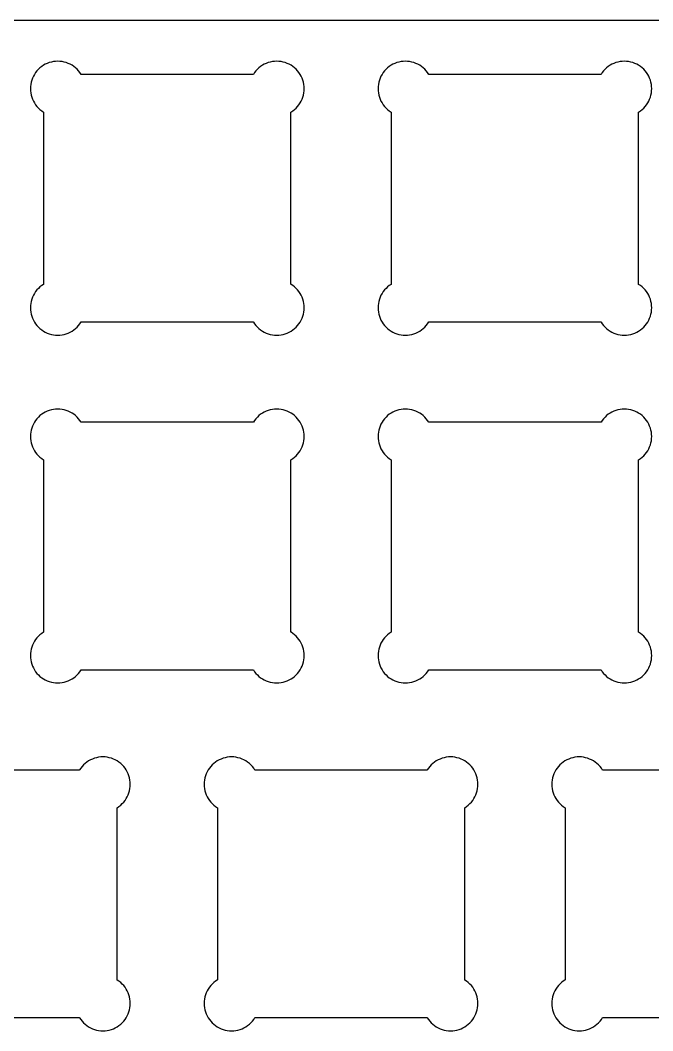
# Model space of a CAD drawing. Extents: x 0 to 305, y 0 to 115.
# Drawn here: x 154.1 to 188.8, y 59.6 to 115 of the extents above; entities that cross this region are included whole.
import ezdxf

# ---------------------------------------------------------------- set-up
doc = ezdxf.new("R2010")
doc.units = 0
doc.layers.get('0').update_dxf_attribs({"linetype": 'CONTINUOUS'})

msp = doc.modelspace()

# ---------------------------------------------------------------- linework, layer by layer
at = {"color": 0}
for p, q in [((0.01929, 114.986), (305.268, 114.986)), ((155.193, 112.378), (155.108, 112.298)), ((155.287, 112.451), (155.193, 112.378)), ((155.385, 112.517), (155.287, 112.451)), ((155.487, 112.573), (155.385, 112.517)), ((155.594, 112.623), (155.487, 112.573)), ((155.704, 112.664), (155.594, 112.623)), ((155.818, 112.696), (155.704, 112.664)), ((155.933, 112.718), (155.818, 112.696)), ((156.051, 112.733), (155.933, 112.718)), ((156.168, 112.737), (156.051, 112.733)), ((156.286, 112.733), (156.168, 112.737)), ((156.403, 112.718), (156.286, 112.733)), ((156.519, 112.696), (156.403, 112.718)), ((156.632, 112.664), (156.519, 112.696)), ((156.742, 112.623), (156.632, 112.664)), ((156.848, 112.573), (156.742, 112.623)), ((156.952, 112.517), (156.848, 112.573)), ((157.05, 112.451), (156.952, 112.517)), ((157.143, 112.378), (157.05, 112.451)), ((157.229, 112.298), (157.143, 112.378)), ((167.193, 112.378), (167.108, 112.298)), ((167.287, 112.451), (167.193, 112.378)), ((167.385, 112.517), (167.287, 112.451)), ((167.487, 112.573), (167.385, 112.517)), ((167.594, 112.623), (167.487, 112.573)), ((167.705, 112.664), (167.594, 112.623)), ((167.817, 112.696), (167.705, 112.664)), ((167.933, 112.718), (167.817, 112.696)), ((168.05, 112.733), (167.933, 112.718)), ((168.167, 112.737), (168.05, 112.733)), ((168.286, 112.733), (168.167, 112.737)), ((168.403, 112.718), (168.286, 112.733)), ((168.519, 112.696), (168.403, 112.718)), ((168.632, 112.664), (168.519, 112.696)), ((168.742, 112.623), (168.632, 112.664)), ((168.848, 112.573), (168.742, 112.623)), ((168.952, 112.517), (168.848, 112.573)), ((169.049, 112.451), (168.952, 112.517)), ((169.143, 112.378), (169.049, 112.451)), ((169.229, 112.298), (169.143, 112.378)), ((174.243, 112.378), (174.158, 112.298)), ((174.337, 112.451), (174.243, 112.378)), ((174.435, 112.517), (174.337, 112.451)), ((174.537, 112.573), (174.435, 112.517)), ((174.644, 112.623), (174.537, 112.573)), ((174.754, 112.664), (174.644, 112.623)), ((174.868, 112.696), (174.754, 112.664)), ((174.983, 112.718), (174.868, 112.696)), ((175.101, 112.733), (174.983, 112.718)), ((175.218, 112.737), (175.101, 112.733)), ((175.336, 112.733), (175.218, 112.737)), ((175.453, 112.718), (175.336, 112.733)), ((175.569, 112.696), (175.453, 112.718)), ((175.682, 112.664), (175.569, 112.696)), ((175.792, 112.623), (175.682, 112.664)), ((175.898, 112.573), (175.792, 112.623)), ((176.002, 112.517), (175.898, 112.573)), ((176.1, 112.451), (176.002, 112.517)), ((176.193, 112.378), (176.1, 112.451)), ((176.279, 112.298), (176.193, 112.378)), ((186.243, 112.378), (186.158, 112.298)), ((186.337, 112.451), (186.243, 112.378)), ((186.435, 112.517), (186.337, 112.451)), ((186.537, 112.573), (186.435, 112.517)), ((186.644, 112.623), (186.537, 112.573)), ((186.755, 112.664), (186.644, 112.623)), ((186.867, 112.696), (186.755, 112.664)), ((186.983, 112.718), (186.867, 112.696)), ((187.1, 112.733), (186.983, 112.718)), ((187.217, 112.737), (187.1, 112.733)), ((187.336, 112.733), (187.217, 112.737)), ((187.453, 112.718), (187.336, 112.733)), ((187.569, 112.696), (187.453, 112.718)), ((187.682, 112.664), (187.569, 112.696)), ((187.792, 112.623), (187.682, 112.664)), ((187.898, 112.573), (187.792, 112.623)), ((188.002, 112.517), (187.898, 112.573)), ((188.099, 112.451), (188.002, 112.517)), ((188.193, 112.378), (188.099, 112.451)), ((188.279, 112.298), (188.193, 112.378)), ((154.783, 111.811), (154.741, 111.701)), ((154.832, 111.919), (154.783, 111.811)), ((154.889, 112.021), (154.832, 111.919)), ((154.955, 112.118), (154.889, 112.021)), ((155.028, 112.212), (154.955, 112.118)), ((155.108, 112.298), (155.028, 112.212)), ((157.309, 112.212), (157.229, 112.298)), ((157.382, 112.118), (157.309, 112.212)), ((157.452, 112.013), (157.382, 112.118)), ((166.885, 112.013), (157.452, 112.013)), ((166.889, 112.021), (166.885, 112.013)), ((166.955, 112.118), (166.889, 112.021)), ((167.028, 112.212), (166.955, 112.118)), ((167.108, 112.298), (167.028, 112.212)), ((169.309, 112.212), (169.229, 112.298)), ((169.382, 112.118), (169.309, 112.212)), ((169.446, 112.021), (169.382, 112.118)), ((169.505, 111.919), (169.446, 112.021)), ((169.554, 111.811), (169.505, 111.919)), ((169.595, 111.701), (169.554, 111.811)), ((173.833, 111.811), (173.791, 111.701)), ((173.882, 111.919), (173.833, 111.811)), ((173.939, 112.021), (173.882, 111.919)), ((174.005, 112.118), (173.939, 112.021)), ((174.078, 112.212), (174.005, 112.118)), ((174.158, 112.298), (174.078, 112.212)), ((176.359, 112.212), (176.279, 112.298)), ((176.432, 112.118), (176.359, 112.212)), ((176.502, 112.013), (176.432, 112.118)), ((185.935, 112.013), (176.502, 112.013)), ((185.939, 112.021), (185.935, 112.013)), ((186.005, 112.118), (185.939, 112.021)), ((186.078, 112.212), (186.005, 112.118)), ((186.158, 112.298), (186.078, 112.212)), ((188.359, 112.212), (188.279, 112.298)), ((188.432, 112.118), (188.359, 112.212)), ((188.496, 112.021), (188.432, 112.118)), ((188.555, 111.919), (188.496, 112.021)), ((188.604, 111.811), (188.555, 111.919)), ((188.645, 111.701), (188.604, 111.811)), ((154.672, 111.355), (154.668, 111.238)), ((154.687, 111.472), (154.672, 111.355)), ((154.71, 111.588), (154.687, 111.472)), ((154.741, 111.701), (154.71, 111.588)), ((169.627, 111.588), (169.595, 111.701)), ((169.65, 111.472), (169.627, 111.588)), ((169.664, 111.355), (169.65, 111.472)), ((169.668, 111.238), (169.664, 111.355)), ((173.722, 111.355), (173.718, 111.238)), ((173.737, 111.472), (173.722, 111.355)), ((173.76, 111.588), (173.737, 111.472)), ((173.791, 111.701), (173.76, 111.588)), ((188.677, 111.588), (188.645, 111.701)), ((188.7, 111.472), (188.677, 111.588)), ((188.714, 111.355), (188.7, 111.472)), ((188.718, 111.238), (188.714, 111.355)), ((154.668, 111.238), (154.672, 111.119)), ((154.672, 111.119), (154.687, 111.002)), ((154.687, 111.002), (154.71, 110.887)), ((154.71, 110.887), (154.741, 110.774)), ((154.741, 110.774), (154.783, 110.663)), ((169.554, 110.663), (169.595, 110.774)), ((169.595, 110.774), (169.627, 110.887)), ((169.627, 110.887), (169.65, 111.002)), ((169.65, 111.002), (169.664, 111.119)), ((169.664, 111.119), (169.668, 111.238)), ((173.718, 111.238), (173.722, 111.119)), ((173.722, 111.119), (173.737, 111.002)), ((173.737, 111.002), (173.76, 110.887)), ((173.76, 110.887), (173.791, 110.774)), ((173.791, 110.774), (173.833, 110.663)), ((188.604, 110.663), (188.645, 110.774)), ((188.645, 110.774), (188.677, 110.887)), ((188.677, 110.887), (188.7, 111.002)), ((188.7, 111.002), (188.714, 111.119)), ((188.714, 111.119), (188.718, 111.238)), ((154.783, 110.663), (154.832, 110.557)), ((154.832, 110.557), (154.889, 110.454)), ((154.889, 110.454), (154.955, 110.356)), ((154.955, 110.356), (155.028, 110.262)), ((155.028, 110.262), (155.108, 110.177)), ((155.108, 110.177), (155.193, 110.097)), ((169.143, 110.097), (169.229, 110.177)), ((169.229, 110.177), (169.309, 110.262)), ((169.309, 110.262), (169.382, 110.356)), ((169.382, 110.356), (169.446, 110.454)), ((169.446, 110.454), (169.505, 110.557)), ((169.505, 110.557), (169.554, 110.663)), ((173.833, 110.663), (173.882, 110.557)), ((173.882, 110.557), (173.939, 110.454)), ((173.939, 110.454), (174.005, 110.356)), ((174.005, 110.356), (174.078, 110.262)), ((174.078, 110.262), (174.158, 110.177)), ((174.158, 110.177), (174.243, 110.097)), ((188.193, 110.097), (188.279, 110.177)), ((188.279, 110.177), (188.359, 110.262)), ((188.359, 110.262), (188.432, 110.356)), ((188.432, 110.356), (188.496, 110.454)), ((188.496, 110.454), (188.555, 110.557)), ((188.555, 110.557), (188.604, 110.663)), ((155.193, 110.097), (155.287, 110.024)), ((155.287, 110.024), (155.393, 109.954)), ((155.393, 109.954), (155.393, 100.521)), ((168.944, 109.954), (169.049, 110.024)), ((168.944, 100.521), (168.944, 109.954)), ((169.049, 110.024), (169.143, 110.097)), ((174.243, 110.097), (174.337, 110.024)), ((174.337, 110.024), (174.443, 109.954)), ((174.443, 109.954), (174.443, 100.521)), ((187.994, 109.954), (188.099, 110.024)), ((187.994, 100.521), (187.994, 109.954)), ((188.099, 110.024), (188.193, 110.097)), ((155.028, 100.212), (154.955, 100.119)), ((155.108, 100.298), (155.028, 100.212)), ((155.193, 100.378), (155.108, 100.298)), ((155.287, 100.451), (155.193, 100.378)), ((155.385, 100.517), (155.287, 100.451)), ((155.393, 100.521), (155.385, 100.517)), ((168.952, 100.517), (168.944, 100.521)), ((169.049, 100.451), (168.952, 100.517)), ((169.143, 100.378), (169.049, 100.451)), ((169.229, 100.298), (169.143, 100.378)), ((169.309, 100.212), (169.229, 100.298)), ((169.382, 100.119), (169.309, 100.212)), ((174.078, 100.212), (174.005, 100.119)), ((174.158, 100.298), (174.078, 100.212)), ((174.243, 100.378), (174.158, 100.298)), ((174.337, 100.451), (174.243, 100.378)), ((174.435, 100.517), (174.337, 100.451)), ((174.443, 100.521), (174.435, 100.517)), ((188.002, 100.517), (187.994, 100.521)), ((188.099, 100.451), (188.002, 100.517)), ((188.193, 100.378), (188.099, 100.451)), ((188.279, 100.298), (188.193, 100.378)), ((188.359, 100.212), (188.279, 100.298)), ((188.432, 100.119), (188.359, 100.212)), ((154.741, 99.701), (154.71, 99.5881)), ((154.783, 99.8114), (154.741, 99.701)), ((154.832, 99.9187), (154.783, 99.8114)), ((154.889, 100.021), (154.832, 99.9187)), ((154.955, 100.119), (154.889, 100.021)), ((169.446, 100.021), (169.382, 100.119)), ((169.505, 99.9187), (169.446, 100.021)), ((169.554, 99.8114), (169.505, 99.9187)), ((169.595, 99.701), (169.554, 99.8114)), ((169.627, 99.5881), (169.595, 99.701)), ((173.791, 99.701), (173.76, 99.5881)), ((173.833, 99.8114), (173.791, 99.701)), ((173.882, 99.9187), (173.833, 99.8114)), ((173.939, 100.021), (173.882, 99.9187)), ((174.005, 100.119), (173.939, 100.021)), ((188.496, 100.021), (188.432, 100.119)), ((188.555, 99.9187), (188.496, 100.021)), ((188.604, 99.8114), (188.555, 99.9187)), ((188.645, 99.701), (188.604, 99.8114)), ((188.677, 99.5881), (188.645, 99.701)), ((154.672, 99.3553), (154.668, 99.2382)), ((154.668, 99.2382), (154.672, 99.1196)), ((154.687, 99.4724), (154.672, 99.3553)), ((154.672, 99.1196), (154.687, 99.0025)), ((154.71, 99.5881), (154.687, 99.4724)), ((169.65, 99.4724), (169.627, 99.5881)), ((169.664, 99.3553), (169.65, 99.4724)), ((169.65, 99.0025), (169.664, 99.1196)), ((169.668, 99.2382), (169.664, 99.3553)), ((169.664, 99.1196), (169.668, 99.2382)), ((173.722, 99.3553), (173.718, 99.2382)), ((173.718, 99.2382), (173.722, 99.1196)), ((173.737, 99.4724), (173.722, 99.3553)), ((173.722, 99.1196), (173.737, 99.0025)), ((173.76, 99.5881), (173.737, 99.4724)), ((188.7, 99.4724), (188.677, 99.5881)), ((188.714, 99.3553), (188.7, 99.4724)), ((188.7, 99.0025), (188.714, 99.1196)), ((188.718, 99.2382), (188.714, 99.3553)), ((188.714, 99.1196), (188.718, 99.2382)), ((154.687, 99.0025), (154.71, 98.8868)), ((154.71, 98.8868), (154.741, 98.7735)), ((154.741, 98.7735), (154.783, 98.6635)), ((154.783, 98.6635), (154.832, 98.5573)), ((154.832, 98.5573), (154.889, 98.4539)), ((169.446, 98.4539), (169.505, 98.5573)), ((169.505, 98.5573), (169.554, 98.6635)), ((169.554, 98.6635), (169.595, 98.7735)), ((169.595, 98.7735), (169.627, 98.8868)), ((169.627, 98.8868), (169.65, 99.0025)), ((173.737, 99.0025), (173.76, 98.8868)), ((173.76, 98.8868), (173.791, 98.7735)), ((173.791, 98.7735), (173.833, 98.6635)), ((173.833, 98.6635), (173.882, 98.5573)), ((173.882, 98.5573), (173.939, 98.4539)), ((188.496, 98.4539), (188.555, 98.5573)), ((188.555, 98.5573), (188.604, 98.6635)), ((188.604, 98.6635), (188.645, 98.7735)), ((188.645, 98.7735), (188.677, 98.8868)), ((188.677, 98.8868), (188.7, 99.0025)), ((154.889, 98.4539), (154.955, 98.3562)), ((154.955, 98.3562), (155.028, 98.2624)), ((155.028, 98.2624), (155.108, 98.177)), ((155.108, 98.177), (155.193, 98.0969)), ((155.193, 98.0969), (155.287, 98.0239)), ((155.287, 98.0239), (155.385, 97.9593)), ((156.952, 97.9593), (157.05, 98.0239)), ((157.05, 98.0239), (157.143, 98.0969)), ((157.143, 98.0969), (157.229, 98.177)), ((157.229, 98.177), (157.309, 98.2624)), ((157.309, 98.2624), (157.382, 98.3562)), ((157.382, 98.3562), (157.452, 98.462)), ((157.452, 98.462), (166.885, 98.462)), ((166.885, 98.462), (166.889, 98.4539)), ((166.889, 98.4539), (166.955, 98.3562)), ((166.955, 98.3562), (167.028, 98.2624)), ((167.028, 98.2624), (167.108, 98.177)), ((167.108, 98.177), (167.193, 98.0969)), ((167.193, 98.0969), (167.287, 98.0239)), ((167.287, 98.0239), (167.385, 97.9593)), ((168.952, 97.9593), (169.049, 98.0239)), ((169.049, 98.0239), (169.143, 98.0969)), ((169.143, 98.0969), (169.229, 98.177)), ((169.229, 98.177), (169.309, 98.2624)), ((169.309, 98.2624), (169.382, 98.3562)), ((169.382, 98.3562), (169.446, 98.4539)), ((173.939, 98.4539), (174.005, 98.3562)), ((174.005, 98.3562), (174.078, 98.2624)), ((174.078, 98.2624), (174.158, 98.177)), ((174.158, 98.177), (174.243, 98.0969)), ((174.243, 98.0969), (174.337, 98.0239)), ((174.337, 98.0239), (174.435, 97.9593)), ((176.002, 97.9593), (176.1, 98.0239)), ((176.1, 98.0239), (176.193, 98.0969)), ((176.193, 98.0969), (176.279, 98.177)), ((176.279, 98.177), (176.359, 98.2624)), ((176.359, 98.2624), (176.432, 98.3562)), ((176.432, 98.3562), (176.502, 98.462)), ((176.502, 98.462), (185.935, 98.462)), ((185.935, 98.462), (185.939, 98.4539)), ((185.939, 98.4539), (186.005, 98.3562)), ((186.005, 98.3562), (186.078, 98.2624)), ((186.078, 98.2624), (186.158, 98.177)), ((186.158, 98.177), (186.243, 98.0969)), ((186.243, 98.0969), (186.337, 98.0239)), ((186.337, 98.0239), (186.435, 97.9593)), ((188.002, 97.9593), (188.099, 98.0239)), ((188.099, 98.0239), (188.193, 98.0969)), ((188.193, 98.0969), (188.279, 98.177)), ((188.279, 98.177), (188.359, 98.2624)), ((188.359, 98.2624), (188.432, 98.3562)), ((188.432, 98.3562), (188.496, 98.4539)), ((155.385, 97.9593), (155.487, 97.9015)), ((155.487, 97.9015), (155.594, 97.8517)), ((155.594, 97.8517), (155.704, 97.8105)), ((155.704, 97.8105), (155.818, 97.7787)), ((155.818, 97.7787), (155.933, 97.7554)), ((155.933, 97.7554), (156.051, 97.7417)), ((156.051, 97.7417), (156.168, 97.7374)), ((156.168, 97.7374), (156.286, 97.7417)), ((156.286, 97.7417), (156.403, 97.7554)), ((156.403, 97.7554), (156.519, 97.7787)), ((156.519, 97.7787), (156.632, 97.8105)), ((156.632, 97.8105), (156.742, 97.8517)), ((156.742, 97.8517), (156.848, 97.9015)), ((156.848, 97.9015), (156.952, 97.9593)), ((167.385, 97.9593), (167.487, 97.9015)), ((167.487, 97.9015), (167.594, 97.8517)), ((167.594, 97.8517), (167.705, 97.8105)), ((167.705, 97.8105), (167.817, 97.7787)), ((167.817, 97.7787), (167.933, 97.7554)), ((167.933, 97.7554), (168.05, 97.7417)), ((168.05, 97.7417), (168.167, 97.7374)), ((168.167, 97.7374), (168.286, 97.7417)), ((168.286, 97.7417), (168.403, 97.7554)), ((168.403, 97.7554), (168.519, 97.7787)), ((168.519, 97.7787), (168.632, 97.8105)), ((168.632, 97.8105), (168.742, 97.8517)), ((168.742, 97.8517), (168.848, 97.9015)), ((168.848, 97.9015), (168.952, 97.9593)), ((174.435, 97.9593), (174.537, 97.9015)), ((174.537, 97.9015), (174.644, 97.8517)), ((174.644, 97.8517), (174.754, 97.8105)), ((174.754, 97.8105), (174.868, 97.7787)), ((174.868, 97.7787), (174.983, 97.7554)), ((174.983, 97.7554), (175.101, 97.7417)), ((175.101, 97.7417), (175.218, 97.7374)), ((175.218, 97.7374), (175.336, 97.7417)), ((175.336, 97.7417), (175.453, 97.7554)), ((175.453, 97.7554), (175.569, 97.7787)), ((175.569, 97.7787), (175.682, 97.8105)), ((175.682, 97.8105), (175.792, 97.8517)), ((175.792, 97.8517), (175.898, 97.9015)), ((175.898, 97.9015), (176.002, 97.9593)), ((186.435, 97.9593), (186.537, 97.9015)), ((186.537, 97.9015), (186.644, 97.8517)), ((186.644, 97.8517), (186.755, 97.8105)), ((186.755, 97.8105), (186.867, 97.7787)), ((186.867, 97.7787), (186.983, 97.7554)), ((186.983, 97.7554), (187.1, 97.7417)), ((187.1, 97.7417), (187.217, 97.7374)), ((187.217, 97.7374), (187.336, 97.7417)), ((187.336, 97.7417), (187.453, 97.7554)), ((187.453, 97.7554), (187.569, 97.7787)), ((187.569, 97.7787), (187.682, 97.8105)), ((187.682, 97.8105), (187.792, 97.8517)), ((187.792, 97.8517), (187.898, 97.9015)), ((187.898, 97.9015), (188.002, 97.9593)), ((155.594, 93.5729), (155.487, 93.5232)), ((155.704, 93.6142), (155.594, 93.5729)), ((155.818, 93.6459), (155.704, 93.6142)), ((155.933, 93.6681), (155.818, 93.6459)), ((156.051, 93.6833), (155.933, 93.6681)), ((156.168, 93.6872), (156.051, 93.6833)), ((156.286, 93.6833), (156.168, 93.6872)), ((156.403, 93.6681), (156.286, 93.6833)), ((156.519, 93.6459), (156.403, 93.6681)), ((156.632, 93.6142), (156.519, 93.6459)), ((156.742, 93.5729), (156.632, 93.6142)), ((156.848, 93.5232), (156.742, 93.5729)), ((167.594, 93.5729), (167.487, 93.5232)), ((167.705, 93.6142), (167.594, 93.5729)), ((167.817, 93.6459), (167.705, 93.6142)), ((167.933, 93.6681), (167.817, 93.6459)), ((168.05, 93.6833), (167.933, 93.6681)), ((168.167, 93.6872), (168.05, 93.6833)), ((168.286, 93.6833), (168.167, 93.6872)), ((168.403, 93.6681), (168.286, 93.6833)), ((168.519, 93.6459), (168.403, 93.6681)), ((168.632, 93.6142), (168.519, 93.6459)), ((168.742, 93.5729), (168.632, 93.6142)), ((168.848, 93.5232), (168.742, 93.5729)), ((174.644, 93.5729), (174.537, 93.5232)), ((174.754, 93.6142), (174.644, 93.5729)), ((174.868, 93.6459), (174.754, 93.6142)), ((174.983, 93.6681), (174.868, 93.6459)), ((175.101, 93.6833), (174.983, 93.6681)), ((175.218, 93.6872), (175.101, 93.6833)), ((175.336, 93.6833), (175.218, 93.6872)), ((175.453, 93.6681), (175.336, 93.6833)), ((175.569, 93.6459), (175.453, 93.6681)), ((175.682, 93.6142), (175.569, 93.6459)), ((175.792, 93.5729), (175.682, 93.6142)), ((175.898, 93.5232), (175.792, 93.5729)), ((186.644, 93.5729), (186.537, 93.5232)), ((186.755, 93.6142), (186.644, 93.5729)), ((186.867, 93.6459), (186.755, 93.6142)), ((186.983, 93.6681), (186.867, 93.6459)), ((187.1, 93.6833), (186.983, 93.6681)), ((187.217, 93.6872), (187.1, 93.6833)), ((187.336, 93.6833), (187.217, 93.6872)), ((187.453, 93.6681), (187.336, 93.6833)), ((187.569, 93.6459), (187.453, 93.6681)), ((187.682, 93.6142), (187.569, 93.6459)), ((187.792, 93.5729), (187.682, 93.6142)), ((187.898, 93.5232), (187.792, 93.5729)), ((154.955, 93.0684), (154.889, 92.9707)), ((155.028, 93.1623), (154.955, 93.0684)), ((155.108, 93.2476), (155.028, 93.1623)), ((155.193, 93.3277), (155.108, 93.2476)), ((155.287, 93.4007), (155.193, 93.3277)), ((155.385, 93.4667), (155.287, 93.4007)), ((155.487, 93.5232), (155.385, 93.4667)), ((156.952, 93.4667), (156.848, 93.5232)), ((157.05, 93.4007), (156.952, 93.4667)), ((157.143, 93.3277), (157.05, 93.4007)), ((157.229, 93.2476), (157.143, 93.3277)), ((157.309, 93.1623), (157.229, 93.2476)), ((157.382, 93.0684), (157.309, 93.1623)), ((157.452, 92.9626), (157.382, 93.0684)), ((166.955, 93.0684), (166.889, 92.9707)), ((167.028, 93.1623), (166.955, 93.0684)), ((167.108, 93.2476), (167.028, 93.1623)), ((167.193, 93.3277), (167.108, 93.2476)), ((167.287, 93.4007), (167.193, 93.3277)), ((167.385, 93.4667), (167.287, 93.4007)), ((167.487, 93.5232), (167.385, 93.4667)), ((168.952, 93.4667), (168.848, 93.5232)), ((169.049, 93.4007), (168.952, 93.4667)), ((169.143, 93.3277), (169.049, 93.4007)), ((169.229, 93.2476), (169.143, 93.3277)), ((169.309, 93.1623), (169.229, 93.2476)), ((169.382, 93.0684), (169.309, 93.1623)), ((169.446, 92.9707), (169.382, 93.0684)), ((174.005, 93.0684), (173.939, 92.9707)), ((174.078, 93.1623), (174.005, 93.0684)), ((174.158, 93.2476), (174.078, 93.1623)), ((174.243, 93.3277), (174.158, 93.2476)), ((174.337, 93.4007), (174.243, 93.3277)), ((174.435, 93.4667), (174.337, 93.4007)), ((174.537, 93.5232), (174.435, 93.4667)), ((176.002, 93.4667), (175.898, 93.5232)), ((176.1, 93.4007), (176.002, 93.4667)), ((176.193, 93.3277), (176.1, 93.4007)), ((176.279, 93.2476), (176.193, 93.3277)), ((176.359, 93.1623), (176.279, 93.2476)), ((176.432, 93.0684), (176.359, 93.1623)), ((176.502, 92.9626), (176.432, 93.0684)), ((186.005, 93.0684), (185.939, 92.9707)), ((186.078, 93.1623), (186.005, 93.0684)), ((186.158, 93.2476), (186.078, 93.1623)), ((186.243, 93.3277), (186.158, 93.2476)), ((186.337, 93.4007), (186.243, 93.3277)), ((186.435, 93.4667), (186.337, 93.4007)), ((186.537, 93.5232), (186.435, 93.4667)), ((188.002, 93.4667), (187.898, 93.5232)), ((188.099, 93.4007), (188.002, 93.4667)), ((188.193, 93.3277), (188.099, 93.4007)), ((188.279, 93.2476), (188.193, 93.3277)), ((188.359, 93.1623), (188.279, 93.2476)), ((188.432, 93.0684), (188.359, 93.1623)), ((188.496, 92.9707), (188.432, 93.0684)), ((154.71, 92.5382), (154.687, 92.4221)), ((154.741, 92.6511), (154.71, 92.5382)), ((154.783, 92.7612), (154.741, 92.6511)), ((154.832, 92.8688), (154.783, 92.7612)), ((154.889, 92.9707), (154.832, 92.8688)), ((166.885, 92.9626), (157.452, 92.9626)), ((166.889, 92.9707), (166.885, 92.9626)), ((169.505, 92.8688), (169.446, 92.9707)), ((169.554, 92.7612), (169.505, 92.8688)), ((169.595, 92.6511), (169.554, 92.7612)), ((169.627, 92.5382), (169.595, 92.6511)), ((169.65, 92.4221), (169.627, 92.5382)), ((173.76, 92.5382), (173.737, 92.4221)), ((173.791, 92.6511), (173.76, 92.5382)), ((173.833, 92.7612), (173.791, 92.6511)), ((173.882, 92.8688), (173.833, 92.7612)), ((173.939, 92.9707), (173.882, 92.8688)), ((185.935, 92.9626), (176.502, 92.9626)), ((185.939, 92.9707), (185.935, 92.9626)), ((188.555, 92.8688), (188.496, 92.9707)), ((188.604, 92.7612), (188.555, 92.8688)), ((188.645, 92.6511), (188.604, 92.7612)), ((188.677, 92.5382), (188.645, 92.6511)), ((188.7, 92.4221), (188.677, 92.5382)), ((154.672, 92.305), (154.668, 92.1879)), ((154.668, 92.1879), (154.672, 92.0694)), ((154.687, 92.4221), (154.672, 92.305)), ((154.672, 92.0694), (154.687, 91.9522)), ((154.687, 91.9522), (154.71, 91.8365)), ((169.627, 91.8365), (169.65, 91.9522)), ((169.664, 92.305), (169.65, 92.4221)), ((169.65, 91.9522), (169.664, 92.0694)), ((169.668, 92.1879), (169.664, 92.305)), ((169.664, 92.0694), (169.668, 92.1879)), ((173.722, 92.305), (173.718, 92.1879)), ((173.718, 92.1879), (173.722, 92.0694)), ((173.737, 92.4221), (173.722, 92.305)), ((173.722, 92.0694), (173.737, 91.9522)), ((173.737, 91.9522), (173.76, 91.8365)), ((188.677, 91.8365), (188.7, 91.9522)), ((188.714, 92.305), (188.7, 92.4221)), ((188.7, 91.9522), (188.714, 92.0694)), ((188.718, 92.1879), (188.714, 92.305)), ((188.714, 92.0694), (188.718, 92.1879)), ((154.71, 91.8365), (154.741, 91.7236)), ((154.741, 91.7236), (154.783, 91.6132)), ((154.783, 91.6132), (154.832, 91.5074)), ((154.832, 91.5074), (154.889, 91.404)), ((154.889, 91.404), (154.955, 91.3059)), ((169.382, 91.3059), (169.446, 91.404)), ((169.446, 91.404), (169.505, 91.5074)), ((169.505, 91.5074), (169.554, 91.6132)), ((169.554, 91.6132), (169.595, 91.7236)), ((169.595, 91.7236), (169.627, 91.8365)), ((173.76, 91.8365), (173.791, 91.7236)), ((173.791, 91.7236), (173.833, 91.6132)), ((173.833, 91.6132), (173.882, 91.5074)), ((173.882, 91.5074), (173.939, 91.404)), ((173.939, 91.404), (174.005, 91.3059)), ((188.432, 91.3059), (188.496, 91.404)), ((188.496, 91.404), (188.555, 91.5074)), ((188.555, 91.5074), (188.604, 91.6132)), ((188.604, 91.6132), (188.645, 91.7236)), ((188.645, 91.7236), (188.677, 91.8365)), ((154.955, 91.3059), (155.028, 91.2125)), ((155.028, 91.2125), (155.108, 91.1271)), ((155.108, 91.1271), (155.193, 91.047)), ((155.193, 91.047), (155.287, 90.974)), ((155.287, 90.974), (155.393, 90.9038)), ((155.393, 90.9038), (155.393, 81.4709)), ((168.944, 90.9038), (169.049, 90.974)), ((168.944, 81.4709), (168.944, 90.9038)), ((169.049, 90.974), (169.143, 91.047)), ((169.143, 91.047), (169.229, 91.1271)), ((169.229, 91.1271), (169.309, 91.2125)), ((169.309, 91.2125), (169.382, 91.3059)), ((174.005, 91.3059), (174.078, 91.2125)), ((174.078, 91.2125), (174.158, 91.1271)), ((174.158, 91.1271), (174.243, 91.047)), ((174.243, 91.047), (174.337, 90.974)), ((174.337, 90.974), (174.443, 90.9038)), ((174.443, 90.9038), (174.443, 81.4709)), ((187.994, 90.9038), (188.099, 90.974)), ((187.994, 81.4709), (187.994, 90.9038)), ((188.099, 90.974), (188.193, 91.047)), ((188.193, 91.047), (188.279, 91.1271)), ((188.279, 91.1271), (188.359, 91.2125)), ((188.359, 91.2125), (188.432, 91.3059)), ((155.287, 81.4007), (155.193, 81.3276)), ((155.385, 81.467), (155.287, 81.4007)), ((155.393, 81.4709), (155.385, 81.467)), ((168.952, 81.467), (168.944, 81.4709)), ((169.049, 81.4007), (168.952, 81.467)), ((169.143, 81.3276), (169.049, 81.4007)), ((174.337, 81.4007), (174.243, 81.3276)), ((174.435, 81.467), (174.337, 81.4007)), ((174.443, 81.4709), (174.435, 81.467)), ((188.002, 81.467), (187.994, 81.4709)), ((188.099, 81.4007), (188.002, 81.467)), ((188.193, 81.3276), (188.099, 81.4007)), ((154.832, 80.8687), (154.783, 80.7614)), ((154.889, 80.9706), (154.832, 80.8687)), ((154.955, 81.0687), (154.889, 80.9706)), ((155.028, 81.1622), (154.955, 81.0687)), ((155.108, 81.2479), (155.028, 81.1622)), ((155.193, 81.3276), (155.108, 81.2479)), ((169.229, 81.2479), (169.143, 81.3276)), ((169.309, 81.1622), (169.229, 81.2479)), ((169.382, 81.0687), (169.309, 81.1622)), ((169.446, 80.9706), (169.382, 81.0687)), ((169.505, 80.8687), (169.446, 80.9706)), ((169.554, 80.7614), (169.505, 80.8687)), ((173.882, 80.8687), (173.833, 80.7614)), ((173.939, 80.9706), (173.882, 80.8687)), ((174.005, 81.0687), (173.939, 80.9706)), ((174.078, 81.1622), (174.005, 81.0687)), ((174.158, 81.2479), (174.078, 81.1622)), ((174.243, 81.3276), (174.158, 81.2479)), ((188.279, 81.2479), (188.193, 81.3276)), ((188.359, 81.1622), (188.279, 81.2479)), ((188.432, 81.0687), (188.359, 81.1622)), ((188.496, 80.9706), (188.432, 81.0687)), ((188.555, 80.8687), (188.496, 80.9706)), ((188.604, 80.7614), (188.555, 80.8687)), ((154.672, 80.3053), (154.668, 80.1882)), ((154.687, 80.4224), (154.672, 80.3053)), ((154.71, 80.5381), (154.687, 80.4224)), ((154.741, 80.651), (154.71, 80.5381)), ((154.783, 80.7614), (154.741, 80.651)), ((169.595, 80.651), (169.554, 80.7614)), ((169.627, 80.5381), (169.595, 80.651)), ((169.65, 80.4224), (169.627, 80.5381)), ((169.664, 80.3053), (169.65, 80.4224)), ((169.668, 80.1882), (169.664, 80.3053)), ((173.722, 80.3053), (173.718, 80.1882)), ((173.737, 80.4224), (173.722, 80.3053)), ((173.76, 80.5381), (173.737, 80.4224)), ((173.791, 80.651), (173.76, 80.5381)), ((173.833, 80.7614), (173.791, 80.651)), ((188.645, 80.651), (188.604, 80.7614)), ((188.677, 80.5381), (188.645, 80.651)), ((188.7, 80.4224), (188.677, 80.5381)), ((188.714, 80.3053), (188.7, 80.4224)), ((188.718, 80.1882), (188.714, 80.3053)), ((154.668, 80.1882), (154.672, 80.0696)), ((154.672, 80.0696), (154.687, 79.9525)), ((154.687, 79.9525), (154.71, 79.8368)), ((154.71, 79.8368), (154.741, 79.7235)), ((154.741, 79.7235), (154.783, 79.6135)), ((169.554, 79.6135), (169.595, 79.7235)), ((169.595, 79.7235), (169.627, 79.8368)), ((169.627, 79.8368), (169.65, 79.9525)), ((169.65, 79.9525), (169.664, 80.0696)), ((169.664, 80.0696), (169.668, 80.1882)), ((173.718, 80.1882), (173.722, 80.0696)), ((173.722, 80.0696), (173.737, 79.9525)), ((173.737, 79.9525), (173.76, 79.8368)), ((173.76, 79.8368), (173.791, 79.7235)), ((173.791, 79.7235), (173.833, 79.6135)), ((188.604, 79.6135), (188.645, 79.7235)), ((188.645, 79.7235), (188.677, 79.8368)), ((188.677, 79.8368), (188.7, 79.9525)), ((188.7, 79.9525), (188.714, 80.0696)), ((188.714, 80.0696), (188.718, 80.1882)), ((154.783, 79.6135), (154.832, 79.5073)), ((154.832, 79.5073), (154.889, 79.4039)), ((154.889, 79.4039), (154.955, 79.3062)), ((154.955, 79.3062), (155.028, 79.2124)), ((155.028, 79.2124), (155.108, 79.127)), ((157.229, 79.127), (157.309, 79.2124)), ((157.309, 79.2124), (157.382, 79.3062)), ((157.382, 79.3062), (157.452, 79.412)), ((157.452, 79.412), (166.885, 79.412)), ((166.885, 79.412), (166.889, 79.4039)), ((166.889, 79.4039), (166.955, 79.3062)), ((166.955, 79.3062), (167.028, 79.2124)), ((167.028, 79.2124), (167.108, 79.127)), ((169.229, 79.127), (169.309, 79.2124)), ((169.309, 79.2124), (169.382, 79.3062)), ((169.382, 79.3062), (169.446, 79.4039)), ((169.446, 79.4039), (169.505, 79.5073)), ((169.505, 79.5073), (169.554, 79.6135)), ((173.833, 79.6135), (173.882, 79.5073)), ((173.882, 79.5073), (173.939, 79.4039)), ((173.939, 79.4039), (174.005, 79.3062)), ((174.005, 79.3062), (174.078, 79.2124)), ((174.078, 79.2124), (174.158, 79.127)), ((176.279, 79.127), (176.359, 79.2124)), ((176.359, 79.2124), (176.432, 79.3062)), ((176.432, 79.3062), (176.502, 79.412)), ((176.502, 79.412), (185.935, 79.412)), ((185.935, 79.412), (185.939, 79.4039)), ((185.939, 79.4039), (186.005, 79.3062)), ((186.005, 79.3062), (186.078, 79.2124)), ((186.078, 79.2124), (186.158, 79.127)), ((188.279, 79.127), (188.359, 79.2124)), ((188.359, 79.2124), (188.432, 79.3062)), ((188.432, 79.3062), (188.496, 79.4039)), ((188.496, 79.4039), (188.555, 79.5073)), ((188.555, 79.5073), (188.604, 79.6135)), ((155.108, 79.127), (155.193, 79.0469)), ((155.193, 79.0469), (155.287, 78.9739)), ((155.287, 78.9739), (155.385, 78.9093)), ((155.385, 78.9093), (155.487, 78.8515)), ((155.487, 78.8515), (155.594, 78.8017)), ((155.594, 78.8017), (155.704, 78.7605)), ((155.704, 78.7605), (155.818, 78.7287)), ((155.818, 78.7287), (155.933, 78.7054)), ((155.933, 78.7054), (156.051, 78.6917)), ((156.051, 78.6917), (156.168, 78.6874)), ((156.168, 78.6874), (156.286, 78.6917)), ((156.286, 78.6917), (156.403, 78.7054)), ((156.403, 78.7054), (156.519, 78.7287)), ((156.519, 78.7287), (156.632, 78.7605)), ((156.632, 78.7605), (156.742, 78.8017)), ((156.742, 78.8017), (156.848, 78.8515)), ((156.848, 78.8515), (156.952, 78.9093)), ((156.952, 78.9093), (157.05, 78.9739)), ((157.05, 78.9739), (157.143, 79.0469)), ((157.143, 79.0469), (157.229, 79.127)), ((167.108, 79.127), (167.193, 79.0469)), ((167.193, 79.0469), (167.287, 78.9739)), ((167.287, 78.9739), (167.385, 78.9093)), ((167.385, 78.9093), (167.487, 78.8515)), ((167.487, 78.8515), (167.594, 78.8017)), ((167.594, 78.8017), (167.705, 78.7605)), ((167.705, 78.7605), (167.817, 78.7287)), ((167.817, 78.7287), (167.933, 78.7054)), ((167.933, 78.7054), (168.05, 78.6917)), ((168.05, 78.6917), (168.167, 78.6874)), ((168.167, 78.6874), (168.286, 78.6917)), ((168.286, 78.6917), (168.403, 78.7054)), ((168.403, 78.7054), (168.519, 78.7287)), ((168.519, 78.7287), (168.632, 78.7605)), ((168.632, 78.7605), (168.742, 78.8017)), ((168.742, 78.8017), (168.848, 78.8515)), ((168.848, 78.8515), (168.952, 78.9093)), ((168.952, 78.9093), (169.049, 78.9739)), ((169.049, 78.9739), (169.143, 79.0469)), ((169.143, 79.0469), (169.229, 79.127)), ((174.158, 79.127), (174.243, 79.0469)), ((174.243, 79.0469), (174.337, 78.9739)), ((174.337, 78.9739), (174.435, 78.9093)), ((174.435, 78.9093), (174.537, 78.8515)), ((174.537, 78.8515), (174.644, 78.8017)), ((174.644, 78.8017), (174.754, 78.7605)), ((174.754, 78.7605), (174.868, 78.7287)), ((174.868, 78.7287), (174.983, 78.7054)), ((174.983, 78.7054), (175.101, 78.6917)), ((175.101, 78.6917), (175.218, 78.6874)), ((175.218, 78.6874), (175.336, 78.6917)), ((175.336, 78.6917), (175.453, 78.7054)), ((175.453, 78.7054), (175.569, 78.7287)), ((175.569, 78.7287), (175.682, 78.7605)), ((175.682, 78.7605), (175.792, 78.8017)), ((175.792, 78.8017), (175.898, 78.8515)), ((175.898, 78.8515), (176.002, 78.9093)), ((176.002, 78.9093), (176.1, 78.9739)), ((176.1, 78.9739), (176.193, 79.0469)), ((176.193, 79.0469), (176.279, 79.127)), ((186.158, 79.127), (186.243, 79.0469)), ((186.243, 79.0469), (186.337, 78.9739)), ((186.337, 78.9739), (186.435, 78.9093)), ((186.435, 78.9093), (186.537, 78.8515)), ((186.537, 78.8515), (186.644, 78.8017)), ((186.644, 78.8017), (186.755, 78.7605)), ((186.755, 78.7605), (186.867, 78.7287)), ((186.867, 78.7287), (186.983, 78.7054)), ((186.983, 78.7054), (187.1, 78.6917)), ((187.1, 78.6917), (187.217, 78.6874)), ((187.217, 78.6874), (187.336, 78.6917)), ((187.336, 78.6917), (187.453, 78.7054)), ((187.453, 78.7054), (187.569, 78.7287)), ((187.569, 78.7287), (187.682, 78.7605)), ((187.682, 78.7605), (187.792, 78.8017)), ((187.792, 78.8017), (187.898, 78.8515)), ((187.898, 78.8515), (188.002, 78.9093)), ((188.002, 78.9093), (188.099, 78.9739)), ((188.099, 78.9739), (188.193, 79.0469)), ((188.193, 79.0469), (188.279, 79.127)), ((157.583, 74.1976), (157.503, 74.1123)), ((157.668, 74.2777), (157.583, 74.1976)), ((157.762, 74.3507), (157.668, 74.2777)), ((157.86, 74.4167), (157.762, 74.3507)), ((157.962, 74.4732), (157.86, 74.4167)), ((158.069, 74.5229), (157.962, 74.4732)), ((158.18, 74.5642), (158.069, 74.5229)), ((158.292, 74.5959), (158.18, 74.5642)), ((158.408, 74.6181), (158.292, 74.5959)), ((158.525, 74.6333), (158.408, 74.6181)), ((158.642, 74.6372), (158.525, 74.6333)), ((158.761, 74.6333), (158.642, 74.6372)), ((158.878, 74.6181), (158.761, 74.6333)), ((158.994, 74.5959), (158.878, 74.6181)), ((159.107, 74.5642), (158.994, 74.5959)), ((159.217, 74.5229), (159.107, 74.5642)), ((159.323, 74.4732), (159.217, 74.5229)), ((159.427, 74.4167), (159.323, 74.4732)), ((159.524, 74.3507), (159.427, 74.4167)), ((159.618, 74.2777), (159.524, 74.3507)), ((159.704, 74.1976), (159.618, 74.2777)), ((159.784, 74.1123), (159.704, 74.1976)), ((164.633, 74.1976), (164.553, 74.1123)), ((164.718, 74.2777), (164.633, 74.1976)), ((164.812, 74.3507), (164.718, 74.2777)), ((164.91, 74.4167), (164.812, 74.3507)), ((165.012, 74.4732), (164.91, 74.4167)), ((165.119, 74.5229), (165.012, 74.4732)), ((165.229, 74.5642), (165.119, 74.5229)), ((165.343, 74.5959), (165.229, 74.5642)), ((165.458, 74.6181), (165.343, 74.5959)), ((165.576, 74.6333), (165.458, 74.6181)), ((165.693, 74.6372), (165.576, 74.6333)), ((165.811, 74.6333), (165.693, 74.6372)), ((165.928, 74.6181), (165.811, 74.6333)), ((166.044, 74.5959), (165.928, 74.6181)), ((166.157, 74.5642), (166.044, 74.5959)), ((166.267, 74.5229), (166.157, 74.5642)), ((166.373, 74.4732), (166.267, 74.5229)), ((166.477, 74.4167), (166.373, 74.4732)), ((166.575, 74.3507), (166.477, 74.4167)), ((166.668, 74.2777), (166.575, 74.3507)), ((166.754, 74.1976), (166.668, 74.2777)), ((166.834, 74.1123), (166.754, 74.1976)), ((176.633, 74.1976), (176.553, 74.1123)), ((176.718, 74.2777), (176.633, 74.1976)), ((176.812, 74.3507), (176.718, 74.2777)), ((176.91, 74.4167), (176.812, 74.3507)), ((177.012, 74.4732), (176.91, 74.4167)), ((177.119, 74.5229), (177.012, 74.4732)), ((177.23, 74.5642), (177.119, 74.5229)), ((177.342, 74.5959), (177.23, 74.5642)), ((177.458, 74.6181), (177.342, 74.5959)), ((177.575, 74.6333), (177.458, 74.6181)), ((177.692, 74.6372), (177.575, 74.6333)), ((177.811, 74.6333), (177.692, 74.6372)), ((177.928, 74.6181), (177.811, 74.6333)), ((178.044, 74.5959), (177.928, 74.6181)), ((178.157, 74.5642), (178.044, 74.5959)), ((178.267, 74.5229), (178.157, 74.5642)), ((178.373, 74.4732), (178.267, 74.5229)), ((178.477, 74.4167), (178.373, 74.4732)), ((178.574, 74.3507), (178.477, 74.4167)), ((178.668, 74.2777), (178.574, 74.3507)), ((178.754, 74.1976), (178.668, 74.2777)), ((178.834, 74.1123), (178.754, 74.1976)), ((183.683, 74.1976), (183.603, 74.1123)), ((183.768, 74.2777), (183.683, 74.1976)), ((183.862, 74.3507), (183.768, 74.2777)), ((183.96, 74.4167), (183.862, 74.3507)), ((184.062, 74.4732), (183.96, 74.4167)), ((184.169, 74.5229), (184.062, 74.4732)), ((184.279, 74.5642), (184.169, 74.5229)), ((184.393, 74.5959), (184.279, 74.5642)), ((184.508, 74.6181), (184.393, 74.5959)), ((184.626, 74.6333), (184.508, 74.6181)), ((184.743, 74.6372), (184.626, 74.6333)), ((184.861, 74.6333), (184.743, 74.6372)), ((184.978, 74.6181), (184.861, 74.6333)), ((185.094, 74.5959), (184.978, 74.6181)), ((185.207, 74.5642), (185.094, 74.5959)), ((185.317, 74.5229), (185.207, 74.5642)), ((185.423, 74.4732), (185.317, 74.5229)), ((185.527, 74.4167), (185.423, 74.4732)), ((185.625, 74.3507), (185.527, 74.4167)), ((185.718, 74.2777), (185.625, 74.3507)), ((185.804, 74.1976), (185.718, 74.2777)), ((185.884, 74.1123), (185.804, 74.1976)), ((157.36, 73.9126), (147.927, 73.9126)), ((157.364, 73.9207), (157.36, 73.9126)), ((157.43, 74.0184), (157.364, 73.9207)), ((157.503, 74.1123), (157.43, 74.0184)), ((159.857, 74.0184), (159.784, 74.1123)), ((159.921, 73.9207), (159.857, 74.0184)), ((159.98, 73.8188), (159.921, 73.9207)), ((160.029, 73.7112), (159.98, 73.8188)), ((160.07, 73.6011), (160.029, 73.7112)), ((164.308, 73.7112), (164.266, 73.6011)), ((164.357, 73.8188), (164.308, 73.7112)), ((164.414, 73.9207), (164.357, 73.8188)), ((164.48, 74.0184), (164.414, 73.9207)), ((164.553, 74.1123), (164.48, 74.0184)), ((166.907, 74.0184), (166.834, 74.1123)), ((166.977, 73.9126), (166.907, 74.0184)), ((176.41, 73.9126), (166.977, 73.9126)), ((176.414, 73.9207), (176.41, 73.9126)), ((176.48, 74.0184), (176.414, 73.9207)), ((176.553, 74.1123), (176.48, 74.0184)), ((178.907, 74.0184), (178.834, 74.1123)), ((178.971, 73.9207), (178.907, 74.0184)), ((179.03, 73.8188), (178.971, 73.9207)), ((179.079, 73.7112), (179.03, 73.8188)), ((179.12, 73.6011), (179.079, 73.7112)), ((183.358, 73.7112), (183.316, 73.6011)), ((183.407, 73.8188), (183.358, 73.7112)), ((183.464, 73.9207), (183.407, 73.8188)), ((183.53, 74.0184), (183.464, 73.9207)), ((183.603, 74.1123), (183.53, 74.0184)), ((185.957, 74.0184), (185.884, 74.1123)), ((186.027, 73.9126), (185.957, 74.0184)), ((195.46, 73.9126), (186.027, 73.9126)), ((160.102, 73.4882), (160.07, 73.6011)), ((160.125, 73.3721), (160.102, 73.4882)), ((160.139, 73.255), (160.125, 73.3721)), ((160.143, 73.1379), (160.139, 73.255)), ((160.139, 73.0194), (160.143, 73.1379)), ((164.197, 73.255), (164.193, 73.1379)), ((164.193, 73.1379), (164.197, 73.0194)), ((164.212, 73.3721), (164.197, 73.255)), ((164.235, 73.4882), (164.212, 73.3721)), ((164.266, 73.6011), (164.235, 73.4882)), ((179.152, 73.4882), (179.12, 73.6011)), ((179.175, 73.3721), (179.152, 73.4882)), ((179.189, 73.255), (179.175, 73.3721)), ((179.193, 73.1379), (179.189, 73.255)), ((179.189, 73.0194), (179.193, 73.1379)), ((183.247, 73.255), (183.243, 73.1379)), ((183.243, 73.1379), (183.247, 73.0194)), ((183.262, 73.3721), (183.247, 73.255)), ((183.285, 73.4882), (183.262, 73.3721)), ((183.316, 73.6011), (183.285, 73.4882)), ((159.98, 72.4574), (160.029, 72.5632)), ((160.029, 72.5632), (160.07, 72.6736)), ((160.07, 72.6736), (160.102, 72.7865)), ((160.102, 72.7865), (160.125, 72.9022)), ((160.125, 72.9022), (160.139, 73.0194)), ((164.197, 73.0194), (164.212, 72.9022)), ((164.212, 72.9022), (164.235, 72.7865)), ((164.235, 72.7865), (164.266, 72.6736)), ((164.266, 72.6736), (164.308, 72.5632)), ((164.308, 72.5632), (164.357, 72.4574)), ((179.03, 72.4574), (179.079, 72.5632)), ((179.079, 72.5632), (179.12, 72.6736)), ((179.12, 72.6736), (179.152, 72.7865)), ((179.152, 72.7865), (179.175, 72.9022)), ((179.175, 72.9022), (179.189, 73.0194)), ((183.247, 73.0194), (183.262, 72.9022)), ((183.262, 72.9022), (183.285, 72.7865)), ((183.285, 72.7865), (183.316, 72.6736)), ((183.316, 72.6736), (183.358, 72.5632)), ((183.358, 72.5632), (183.407, 72.4574)), ((159.524, 71.924), (159.618, 71.997)), ((159.618, 71.997), (159.704, 72.0771)), ((159.704, 72.0771), (159.784, 72.1625)), ((159.784, 72.1625), (159.857, 72.2559)), ((159.857, 72.2559), (159.921, 72.354)), ((159.921, 72.354), (159.98, 72.4574)), ((164.357, 72.4574), (164.414, 72.354)), ((164.414, 72.354), (164.48, 72.2559)), ((164.48, 72.2559), (164.553, 72.1625)), ((164.553, 72.1625), (164.633, 72.0771)), ((164.633, 72.0771), (164.718, 71.997)), ((164.718, 71.997), (164.812, 71.924)), ((178.574, 71.924), (178.668, 71.997)), ((178.668, 71.997), (178.754, 72.0771)), ((178.754, 72.0771), (178.834, 72.1625)), ((178.834, 72.1625), (178.907, 72.2559)), ((178.907, 72.2559), (178.971, 72.354)), ((178.971, 72.354), (179.03, 72.4574)), ((183.407, 72.4574), (183.464, 72.354)), ((183.464, 72.354), (183.53, 72.2559)), ((183.53, 72.2559), (183.603, 72.1625)), ((183.603, 72.1625), (183.683, 72.0771)), ((183.683, 72.0771), (183.768, 71.997)), ((183.768, 71.997), (183.862, 71.924)), ((159.419, 71.8538), (159.524, 71.924)), ((159.419, 62.4209), (159.419, 71.8538)), ((164.812, 71.924), (164.918, 71.8538)), ((164.918, 71.8538), (164.918, 62.4209)), ((178.469, 71.8538), (178.574, 71.924)), ((178.469, 62.4209), (178.469, 71.8538)), ((183.862, 71.924), (183.968, 71.8538)), ((183.968, 71.8538), (183.968, 62.4209)), ((159.427, 62.417), (159.419, 62.4209)), ((159.524, 62.3507), (159.427, 62.417)), ((159.618, 62.2776), (159.524, 62.3507)), ((159.704, 62.1979), (159.618, 62.2776)), ((159.784, 62.1122), (159.704, 62.1979)), ((159.857, 62.0187), (159.784, 62.1122)), ((159.921, 61.9206), (159.857, 62.0187)), ((164.48, 62.0187), (164.414, 61.9206)), ((164.553, 62.1122), (164.48, 62.0187)), ((164.633, 62.1979), (164.553, 62.1122)), ((164.718, 62.2776), (164.633, 62.1979)), ((164.812, 62.3507), (164.718, 62.2776)), ((164.91, 62.417), (164.812, 62.3507)), ((164.918, 62.4209), (164.91, 62.417)), ((178.477, 62.417), (178.469, 62.4209)), ((178.574, 62.3507), (178.477, 62.417)), ((178.668, 62.2776), (178.574, 62.3507)), ((178.754, 62.1979), (178.668, 62.2776)), ((178.834, 62.1122), (178.754, 62.1979)), ((178.907, 62.0187), (178.834, 62.1122)), ((178.971, 61.9206), (178.907, 62.0187)), ((183.53, 62.0187), (183.464, 61.9206)), ((183.603, 62.1122), (183.53, 62.0187)), ((183.683, 62.1979), (183.603, 62.1122)), ((183.768, 62.2776), (183.683, 62.1979)), ((183.862, 62.3507), (183.768, 62.2776)), ((183.96, 62.417), (183.862, 62.3507)), ((183.968, 62.4209), (183.96, 62.417)), ((159.98, 61.8187), (159.921, 61.9206)), ((160.029, 61.7114), (159.98, 61.8187)), ((160.07, 61.601), (160.029, 61.7114)), ((160.102, 61.4881), (160.07, 61.601)), ((160.125, 61.3724), (160.102, 61.4881)), ((164.235, 61.4881), (164.212, 61.3724)), ((164.266, 61.601), (164.235, 61.4881)), ((164.308, 61.7114), (164.266, 61.601)), ((164.357, 61.8187), (164.308, 61.7114)), ((164.414, 61.9206), (164.357, 61.8187)), ((179.03, 61.8187), (178.971, 61.9206)), ((179.079, 61.7114), (179.03, 61.8187)), ((179.12, 61.601), (179.079, 61.7114)), ((179.152, 61.4881), (179.12, 61.601)), ((179.175, 61.3724), (179.152, 61.4881)), ((183.285, 61.4881), (183.262, 61.3724)), ((183.316, 61.601), (183.285, 61.4881)), ((183.358, 61.7114), (183.316, 61.601)), ((183.407, 61.8187), (183.358, 61.7114)), ((183.464, 61.9206), (183.407, 61.8187)), ((160.102, 60.7868), (160.125, 60.9025)), ((160.139, 61.2553), (160.125, 61.3724)), ((160.125, 60.9025), (160.139, 61.0196)), ((160.143, 61.1382), (160.139, 61.2553)), ((160.139, 61.0196), (160.143, 61.1382)), ((164.197, 61.2553), (164.193, 61.1382)), ((164.193, 61.1382), (164.197, 61.0196)), ((164.212, 61.3724), (164.197, 61.2553)), ((164.197, 61.0196), (164.212, 60.9025)), ((164.212, 60.9025), (164.235, 60.7868)), ((179.152, 60.7868), (179.175, 60.9025)), ((179.189, 61.2553), (179.175, 61.3724)), ((179.175, 60.9025), (179.189, 61.0196)), ((179.193, 61.1382), (179.189, 61.2553)), ((179.189, 61.0196), (179.193, 61.1382)), ((183.247, 61.2553), (183.243, 61.1382)), ((183.243, 61.1382), (183.247, 61.0196)), ((183.262, 61.3724), (183.247, 61.2553)), ((183.247, 61.0196), (183.262, 60.9025)), ((183.262, 60.9025), (183.285, 60.7868)), ((147.927, 60.362), (157.36, 60.362)), ((157.36, 60.362), (157.364, 60.3539)), ((157.364, 60.3539), (157.43, 60.2562)), ((159.857, 60.2562), (159.921, 60.3539)), ((159.921, 60.3539), (159.98, 60.4573)), ((159.98, 60.4573), (160.029, 60.5635)), ((160.029, 60.5635), (160.07, 60.6735)), ((160.07, 60.6735), (160.102, 60.7868)), ((164.235, 60.7868), (164.266, 60.6735)), ((164.266, 60.6735), (164.308, 60.5635)), ((164.308, 60.5635), (164.357, 60.4573)), ((164.357, 60.4573), (164.414, 60.3539)), ((164.414, 60.3539), (164.48, 60.2562)), ((166.907, 60.2562), (166.977, 60.362)), ((166.977, 60.362), (176.41, 60.362)), ((176.41, 60.362), (176.414, 60.3539)), ((176.414, 60.3539), (176.48, 60.2562)), ((178.907, 60.2562), (178.971, 60.3539)), ((178.971, 60.3539), (179.03, 60.4573)), ((179.03, 60.4573), (179.079, 60.5635)), ((179.079, 60.5635), (179.12, 60.6735)), ((179.12, 60.6735), (179.152, 60.7868)), ((183.285, 60.7868), (183.316, 60.6735)), ((183.316, 60.6735), (183.358, 60.5635)), ((183.358, 60.5635), (183.407, 60.4573)), ((183.407, 60.4573), (183.464, 60.3539)), ((183.464, 60.3539), (183.53, 60.2562)), ((185.957, 60.2562), (186.027, 60.362)), ((186.027, 60.362), (195.46, 60.362)), ((157.43, 60.2562), (157.503, 60.1624)), ((157.503, 60.1624), (157.583, 60.077)), ((157.583, 60.077), (157.668, 59.9969)), ((157.668, 59.9969), (157.762, 59.9239)), ((157.762, 59.9239), (157.86, 59.8593)), ((157.86, 59.8593), (157.962, 59.8015)), ((157.962, 59.8015), (158.069, 59.7517)), ((159.217, 59.7517), (159.323, 59.8015)), ((159.323, 59.8015), (159.427, 59.8593)), ((159.427, 59.8593), (159.524, 59.9239)), ((159.524, 59.9239), (159.618, 59.9969)), ((159.618, 59.9969), (159.704, 60.077)), ((159.704, 60.077), (159.784, 60.1624)), ((159.784, 60.1624), (159.857, 60.2562)), ((164.48, 60.2562), (164.553, 60.1624)), ((164.553, 60.1624), (164.633, 60.077)), ((164.633, 60.077), (164.718, 59.9969)), ((164.718, 59.9969), (164.812, 59.9239)), ((164.812, 59.9239), (164.91, 59.8593)), ((164.91, 59.8593), (165.012, 59.8015)), ((165.012, 59.8015), (165.119, 59.7517)), ((166.267, 59.7517), (166.373, 59.8015)), ((166.373, 59.8015), (166.477, 59.8593)), ((166.477, 59.8593), (166.575, 59.9239)), ((166.575, 59.9239), (166.668, 59.9969)), ((166.668, 59.9969), (166.754, 60.077)), ((166.754, 60.077), (166.834, 60.1624)), ((166.834, 60.1624), (166.907, 60.2562)), ((176.48, 60.2562), (176.553, 60.1624)), ((176.553, 60.1624), (176.633, 60.077)), ((176.633, 60.077), (176.718, 59.9969)), ((176.718, 59.9969), (176.812, 59.9239)), ((176.812, 59.9239), (176.91, 59.8593)), ((176.91, 59.8593), (177.012, 59.8015)), ((177.012, 59.8015), (177.119, 59.7517)), ((178.267, 59.7517), (178.373, 59.8015)), ((178.373, 59.8015), (178.477, 59.8593)), ((178.477, 59.8593), (178.574, 59.9239)), ((178.574, 59.9239), (178.668, 59.9969)), ((178.668, 59.9969), (178.754, 60.077)), ((178.754, 60.077), (178.834, 60.1624)), ((178.834, 60.1624), (178.907, 60.2562)), ((183.53, 60.2562), (183.603, 60.1624)), ((183.603, 60.1624), (183.683, 60.077)), ((183.683, 60.077), (183.768, 59.9969)), ((183.768, 59.9969), (183.862, 59.9239)), ((183.862, 59.9239), (183.96, 59.8593)), ((183.96, 59.8593), (184.062, 59.8015)), ((184.062, 59.8015), (184.169, 59.7517)), ((185.317, 59.7517), (185.423, 59.8015)), ((185.423, 59.8015), (185.527, 59.8593)), ((185.527, 59.8593), (185.625, 59.9239)), ((185.625, 59.9239), (185.718, 59.9969)), ((185.718, 59.9969), (185.804, 60.077)), ((185.804, 60.077), (185.884, 60.1624)), ((185.884, 60.1624), (185.957, 60.2562)), ((158.069, 59.7517), (158.18, 59.7105)), ((158.18, 59.7105), (158.292, 59.6787)), ((158.292, 59.6787), (158.408, 59.6554)), ((158.408, 59.6554), (158.525, 59.6417)), ((158.525, 59.6417), (158.642, 59.6374)), ((158.642, 59.6374), (158.761, 59.6417)), ((158.761, 59.6417), (158.878, 59.6554)), ((158.878, 59.6554), (158.994, 59.6787)), ((158.994, 59.6787), (159.107, 59.7105)), ((159.107, 59.7105), (159.217, 59.7517)), ((165.119, 59.7517), (165.229, 59.7105)), ((165.229, 59.7105), (165.343, 59.6787)), ((165.343, 59.6787), (165.458, 59.6554)), ((165.458, 59.6554), (165.576, 59.6417)), ((165.576, 59.6417), (165.693, 59.6374)), ((165.693, 59.6374), (165.811, 59.6417)), ((165.811, 59.6417), (165.928, 59.6554)), ((165.928, 59.6554), (166.044, 59.6787)), ((166.044, 59.6787), (166.157, 59.7105)), ((166.157, 59.7105), (166.267, 59.7517)), ((177.119, 59.7517), (177.23, 59.7105)), ((177.23, 59.7105), (177.342, 59.6787)), ((177.342, 59.6787), (177.458, 59.6554)), ((177.458, 59.6554), (177.575, 59.6417)), ((177.575, 59.6417), (177.692, 59.6374)), ((177.692, 59.6374), (177.811, 59.6417)), ((177.811, 59.6417), (177.928, 59.6554)), ((177.928, 59.6554), (178.044, 59.6787)), ((178.044, 59.6787), (178.157, 59.7105)), ((178.157, 59.7105), (178.267, 59.7517)), ((184.169, 59.7517), (184.279, 59.7105)), ((184.279, 59.7105), (184.393, 59.6787)), ((184.393, 59.6787), (184.508, 59.6554)), ((184.508, 59.6554), (184.626, 59.6417)), ((184.626, 59.6417), (184.743, 59.6374)), ((184.743, 59.6374), (184.861, 59.6417)), ((184.861, 59.6417), (184.978, 59.6554)), ((184.978, 59.6554), (185.094, 59.6787)), ((185.094, 59.6787), (185.207, 59.7105)), ((185.207, 59.7105), (185.317, 59.7517))]:
    msp.add_line(p, q, dxfattribs=at)

doc.saveas('drawing.dxf')
